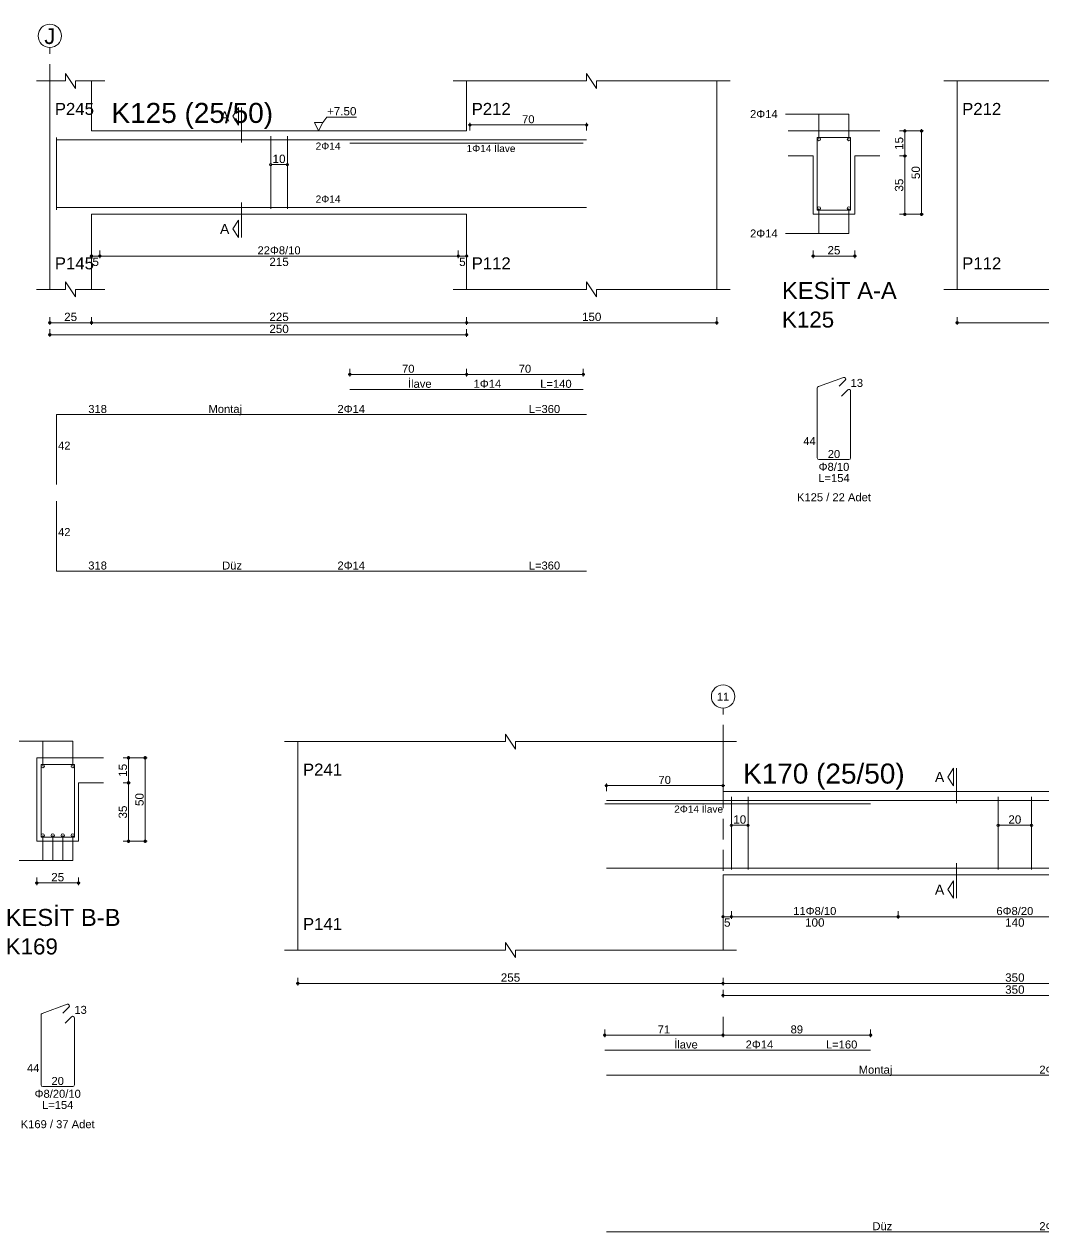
# Model space of a CAD drawing. Header units: millimetres. Extents: x 2232 to 85269, y -3593 to 5869.
# Drawn here: x 37209 to 38127, y -1437 to -350 of the extents above; entities that cross this region are included whole.
import ezdxf

# ---------------------------------------------------------------- set-up
doc = ezdxf.new("R2010")
doc.units = ezdxf.units.MM
doc.linetypes.add('DASHDOT2', pattern=[12.7, 6.35, -3.175, 0, -3.175])
doc.linetypes.add('DASHED4', pattern=[18.75, 12.5, -6.25])
doc.layers.add('aks', color=251, linetype='DASHDOT2', lineweight=35)
for name, color, linetype in [('Donatı Topl. Uzun. Yazısı', 7, 'Continuous'), ('Donatı Uz. Yazısı', 7, 'Continuous'), ('Donatı Yazısı', 7, 'Continuous'), ('Donatı Çizgisi', 7, 'Continuous'), ('Kiriş', 7, 'Continuous'), ('Standart', 7, 'Continuous'), ('Ölçülendirme', 7, 'Continuous')]:
    doc.layers.add(name, color=color, linetype=linetype)
doc.styles.add('arial_1_18', font='arial.ttf', dxfattribs={"height": 0.2})

# ---------------------------------------------------------------- blocks, each defined once
blk = doc.blocks.new('IDE1089Entity7401')
at = {"layer": 'aks', "color": 30, "linetype": 'DASHED4', "lineweight": 5}
blk.add_lwpolyline([(11420.72, 2016.8), (11420.72, 2151.8)], dxfattribs=at)
at = {"layer": 'aks', "color": 1, "linetype": 'Continuous', "lineweight": 5}
blk.add_circle((11420.72, 2158.8), 7, dxfattribs=at)
at = {"layer": 'Donatı Çizgisi', "color": 5, "linetype": 'Continuous', "lineweight": 5}
for points in [[(11424.72, 2054.4), (11424.72, 2097.8)], [(11424.72, 2096.4), (11742.72, 2096.4)], [(11553.22, 2055), (11553.22, 2098.6)], [(11563.22, 2055), (11563.22, 2098.6)], [(11600.72, 2094.4), (11740.72, 2094.4)], [(11881.06, 2054.3), (11881.06, 2097.9)], [(11881.06, 2097.9), (11901.06, 2097.9)], [(11901.06, 2054.3), (11901.06, 2097.9)], [(11424.72, 2055.8), (11742.72, 2055.8)], [(11881.06, 2054.3), (11901.06, 2054.3)], [(11881.73, 1948.54), (11896.74, 1954.01)], [(11894.16, 1948.69), (11897.81, 1952.33)], [(11600.72, 1946.8), (11740.72, 1946.8)], [(11881.06, 1905.72), (11881.06, 1947.59)], [(11895.54, 1942.78), (11899.32, 1946.56)], [(11901.06, 1905.72), (11901.06, 1945.84)], [(11424.72, 1889.7), (11424.72, 1931.7)], [(11424.72, 1931.7), (11742.72, 1931.7)], [(11882.08, 1904.7), (11900.04, 1904.7)], [(11424.72, 1837.85), (11424.72, 1879.85)], [(11424.72, 1837.85), (11742.72, 1837.85)]]:
    blk.add_lwpolyline(points, dxfattribs=at)
for centre in [(11882.06, 2096.9), (11900.06, 2096.9), (11882.06, 2055.3), (11900.06, 2055.3)]:
    blk.add_circle(centre, 1, dxfattribs=at)
for centre, start, end in [((11882.08, 1947.59), 110, 180), ((11897.08, 1953.05), 315, 110), ((11900.04, 1945.84), 0, 135), ((11882.08, 1905.72), 180, 270), ((11900.04, 1905.72), 270, 0)]:
    blk.add_arc(centre, 1.02, start, end, dxfattribs=at)
at = {"layer": 'Kiriş', "color": 1, "linetype": 'Continuous', "lineweight": 5}
for points in [[(11430.22, 2131.8), (11430.22, 2136.3)], [(11436.22, 2127.3), (11430.22, 2136.3)], [(11742.72, 2131.8), (11742.72, 2136.3)], [(11748.72, 2127.3), (11742.72, 2136.3)], [(11412.72, 2131.8), (11430.22, 2131.8)], [(11420.72, 2006.8), (11420.72, 2131.8)], [(11436.22, 2127.3), (11436.22, 2131.8)], [(11436.22, 2131.8), (11453.73, 2131.8)], [(11445.73, 2101.8), (11445.73, 2131.8)], [(11662.72, 2131.8), (11742.72, 2131.8)], [(11670.72, 2101.8), (11670.72, 2131.8)], [(11748.72, 2131.8), (11828.73, 2131.8)], [(11748.72, 2127.3), (11748.72, 2131.8)], [(11820.73, 2006.8), (11820.73, 2131.8)], [(11445.73, 2101.8), (11670.72, 2101.8)], [(11863.56, 2101.8), (11918.56, 2101.8)], [(11863.56, 2086.8), (11878.56, 2086.8)], [(11878.56, 2051.8), (11878.56, 2086.8)], [(11903.56, 2086.8), (11918.56, 2086.8)], [(11903.56, 2051.8), (11903.56, 2086.8)], [(11445.73, 2051.8), (11670.72, 2051.8)], [(11445.73, 2006.8), (11445.73, 2051.8)], [(11670.72, 2006.8), (11670.72, 2051.8)], [(11878.56, 2051.8), (11903.56, 2051.8)], [(11412.72, 2006.8), (11430.22, 2006.8)], [(11436.22, 2002.3), (11430.22, 2011.3)], [(11430.22, 2006.8), (11430.22, 2011.3)], [(11436.22, 2006.8), (11453.73, 2006.8)], [(11436.22, 2002.3), (11436.22, 2006.8)], [(11662.72, 2006.8), (11742.72, 2006.8)], [(11748.72, 2002.3), (11742.72, 2011.3)], [(11742.72, 2006.8), (11742.72, 2011.3)], [(11748.72, 2006.8), (11828.73, 2006.8)], [(11748.72, 2002.3), (11748.72, 2006.8)]]:
    blk.add_lwpolyline(points, dxfattribs=at)
at = {"layer": 'Ölçülendirme', "color": 1, "linetype": 'Continuous', "lineweight": 5}
for points in [[(11530.47, 2110.55), (11533.97, 2115.8)], [(11533.97, 2105.3), (11533.97, 2115.8)], [(11535.72, 2094.8), (11535.72, 2115.8)], [(11533.97, 2105.3), (11530.47, 2110.55)], [(11584.47, 2106.8), (11586.97, 2110.13)], [(11586.97, 2110.13), (11604.65, 2110.13)], [(11862.06, 2111.9), (11900.06, 2111.9)], [(11882.06, 2096.9), (11882.06, 2111.9)], [(11900.06, 2096.9), (11900.06, 2111.9)], [(11581.97, 2101.8), (11579.47, 2106.8)], [(11579.47, 2106.8), (11584.47, 2106.8)], [(11584.47, 2106.8), (11581.97, 2101.8)], [(11581.97, 2101.8), (11581.97, 2101.8)], [(11671.72, 2105.4), (11743.72, 2105.4)], [(11672.72, 2102.15), (11672.72, 2106.65)], [(11742.72, 2102.15), (11742.72, 2106.65)], [(11930.31, 2101.8), (11944.81, 2101.8)], [(11933.56, 2050.8), (11933.56, 2102.8)], [(11943.56, 2050.8), (11943.56, 2102.8)], [(11930.31, 2086.8), (11934.81, 2086.8)], [(11553.22, 2081.6), (11563.22, 2081.6)], [(11535.72, 2037.8), (11535.72, 2058.8)], [(11882.06, 2040.3), (11882.06, 2055.3)], [(11900.06, 2040.3), (11900.06, 2055.3)], [(11930.31, 2051.8), (11944.81, 2051.8)], [(11530.47, 2043.05), (11533.97, 2048.3)], [(11533.97, 2037.8), (11530.47, 2043.05)], [(11533.97, 2037.8), (11533.97, 2048.3)], [(11862.06, 2040.3), (11900.06, 2040.3)], [(11445.72, 2025.55), (11445.72, 2030.05)], [(11450.72, 2025.55), (11450.72, 2030.05)], [(11665.72, 2025.55), (11665.72, 2030.05)], [(11670.72, 2025.55), (11670.72, 2030.05)], [(11878.56, 2025.55), (11878.56, 2030.05)], [(11903.56, 2025.55), (11903.56, 2030.05)], [(11444.72, 2026.8), (11671.72, 2026.8)], [(11877.56, 2026.8), (11904.56, 2026.8)], [(11419.72, 1986.8), (11821.72, 1986.8)], [(11420.72, 1985.55), (11420.72, 1990.05)], [(11445.72, 1985.55), (11445.72, 1990.05)], [(11670.72, 1985.55), (11670.72, 1990.05)], [(11820.72, 1985.55), (11820.72, 1990.05)], [(11419.72, 1979.6), (11671.72, 1979.6)], [(11420.72, 1978.35), (11420.72, 1982.85)], [(11670.72, 1978.35), (11670.72, 1982.85)], [(11599.72, 1955.8), (11671.72, 1955.8)], [(11600.72, 1954.55), (11600.72, 1959.05)], [(11669.72, 1955.8), (11741.72, 1955.8)], [(11670.72, 1954.55), (11670.72, 1959.05)], [(11670.72, 1954.55), (11670.72, 1959.05)], [(11740.72, 1954.55), (11740.72, 1959.05)]]:
    blk.add_lwpolyline(points, dxfattribs=at)
for centre in [(11672.72, 2105.4), (11742.72, 2105.4), (11933.56, 2101.8), (11943.56, 2101.8), (11933.56, 2086.8), (11553.22, 2081.6), (11563.22, 2081.6), (11933.56, 2051.8), (11943.56, 2051.8), (11445.72, 2026.8), (11450.72, 2026.8), (11450.72, 2026.8), (11665.72, 2026.8), (11665.72, 2026.8), (11670.72, 2026.8), (11878.56, 2026.8), (11903.56, 2026.8), (11420.72, 1986.8), (11445.72, 1986.8), (11445.72, 1986.8), (11670.72, 1986.8), (11670.72, 1986.8), (11820.72, 1986.8), (11420.72, 1979.6), (11670.72, 1979.6), (11600.72, 1955.8), (11670.72, 1955.8), (11670.72, 1955.8), (11740.72, 1955.8)]:
    blk.add_circle(centre, 0.75, dxfattribs=at)
at = {"layer": 'aks', "color": 1, "linetype": 'Continuous', "lineweight": 5, "style": 'arial_1_18'}
blk.add_text('J', height=9.45, dxfattribs=at).set_placement((11417.42, 2153.92))
at = {"layer": 'Donatı Topl. Uzun. Yazısı', "color": 1, "linetype": 'Continuous', "lineweight": 5, "style": 'arial_1_18'}
for s, p in [('L=140', (11714.89, 1947.76)), ('L=360', (11707.99, 1932.66)), ('L=154', (11881.64, 1891.26)), ('L=360', (11707.99, 1838.81))]:
    blk.add_text(s, height=4.8, dxfattribs=at).set_placement(p)
at = {"layer": 'Donatı Uz. Yazısı', "color": 1, "linetype": 'Continuous', "lineweight": 5, "style": 'arial_1_18'}
for s, p in [('13', (11901.06, 1948.3)), ('318', (11443.8, 1932.66)), ('42', (11425.68, 1910.7)), ('44', (11872.64, 1913.42)), ('20', (11887.33, 1905.66)), ('42', (11425.68, 1858.85)), ('318', (11443.8, 1838.81))]:
    blk.add_text(s, height=4.8, dxfattribs=at).set_placement(p)
at = {"layer": 'Donatı Yazısı', "color": 5, "linetype": 'Continuous', "lineweight": 5, "style": 'arial_1_18'}
for s, height, p in [('2Φ14', 4.8, (11840.73, 2109.5)), ('1Φ14 İlave', 4.32, (11670.72, 2089.12)), ('2Φ14', 4.8, (11840.73, 2037.9)), ('1Φ14', 4.8, (11674.92, 1947.76)), ('2Φ14', 4.8, (11593.26, 1932.66)), ('Φ8/10', 4.8, (11881.86, 1897.98)), ('K125 / 22 Adet', 4.8, (11868.88, 1879.74)), ('2Φ14', 4.8, (11593.26, 1838.81))]:
    blk.add_text(s, height=height, dxfattribs=at).set_placement(p)
for p in [(11580.18, 2090.52), (11580.18, 2058.76)]:
    blk.add_text('2Φ14', height=4.32, rotation=360, dxfattribs=at).set_placement(p)
at = {"layer": 'Donatı Yazısı', "color": 1, "linetype": 'Continuous', "lineweight": 5, "style": 'arial_1_18'}
for s, p in [('İlave', (11635.56, 1947.76)), ('Montaj', (11515.9, 1932.66)), ('Düz', (11524.1, 1838.81))]:
    blk.add_text(s, height=4.8, dxfattribs=at).set_placement(p)
at = {"layer": 'Kiriş', "color": 1, "linetype": 'Continuous', "lineweight": 5, "style": 'arial_1_18'}
for s, height, p in [('P245', 7.2, (11423.72, 2111.4)), ('K125 (25/50)', 12, (11457.72, 2106.6)), ('P212', 7.2, (11673.72, 2111.4)), ('P145', 7.2, (11423.72, 2018.8)), ('P112', 7.2, (11673.72, 2018.8)), ('KESİT A-A', 10.2, (11859.86, 2001)), ('K125', 9.6, (11859.86, 1983.92))]:
    blk.add_text(s, height=height, dxfattribs=at).set_placement(p)
at = {"layer": 'Ölçülendirme', "color": 1, "linetype": 'Continuous', "lineweight": 5, "style": 'arial_1_18'}
for s, height, p in [('+7.50', 5, (11586.97, 2111.13)), ('A', 5.95, (11522.83, 2107.57)), ('70', 4.8, (11704, 2106.4)), ('A', 5.95, (11522.83, 2040.07)), ('25', 5, (11887.17, 2027.76)), ('5', 5, (11446.28, 2020.8)), ('215', 5, (11552.4, 2020.8)), ('5', 5, (11666.28, 2020.8)), ('25', 5, (11429.34, 1987.8)), ('225', 5, (11552.4, 1987.8)), ('150', 5, (11739.9, 1987.8)), ('250', 5, (11552.4, 1980.6))]:
    blk.add_text(s, height=height, dxfattribs=at).set_placement(p)
for s, rotation, p in [('15', 90, (11932.6, 2090.42)), ('10', 360, (11554.34, 2082.56)), ('50', 90, (11942.6, 2072.92)), ('35', 90, (11932.6, 2065.42))]:
    blk.add_text(s, height=5, rotation=rotation, dxfattribs=at).set_placement(p)
at = {"layer": 'Ölçülendirme', "color": 5, "linetype": 'Continuous', "lineweight": 5, "style": 'arial_1_18'}
for s, p in [('22Φ8/10', (11545.3, 2027.8)), ('70', (11632, 1956.8)), ('70', (11702, 1956.8))]:
    blk.add_text(s, height=4.8, dxfattribs=at).set_placement(p)
blk = doc.blocks.new('IDE1089Entity7402')
at = {"layer": 'Kiriş', "color": 1, "linetype": 'Continuous', "lineweight": 5}
for points in [[(11956.93, 2131.8), (12036.93, 2131.8)], [(11964.93, 2006.8), (11964.93, 2131.8)], [(11956.93, 2006.8), (12036.93, 2006.8)]]:
    blk.add_lwpolyline(points, dxfattribs=at)
at = {"layer": 'Ölçülendirme', "color": 1, "linetype": 'Continuous', "lineweight": 5}
for points in [[(11963.93, 1986.8), (12535.93, 1986.8)], [(11964.93, 1985.55), (11964.93, 1990.05)]]:
    blk.add_lwpolyline(points, dxfattribs=at)
blk.add_circle((11964.93, 1986.8), 0.75, dxfattribs=at)
at = {"layer": 'Kiriş', "color": 1, "linetype": 'Continuous', "lineweight": 5, "style": 'arial_1_18'}
for s, p in [('P212', (11967.93, 2111.4)), ('P112', (11967.93, 2018.8))]:
    blk.add_text(s, height=7.2, dxfattribs=at).set_placement(p)
blk = doc.blocks.new('IDE1089Entity7432')
at = {"layer": 'Donatı Çizgisi', "color": 5, "linetype": 'Continuous', "lineweight": 5}
for points in [[(11967.66, 1701.25), (11967.66, 1744.85)], [(11967.66, 1744.85), (11987.66, 1744.85)], [(11987.66, 1701.25), (11987.66, 1744.85)], [(11967.66, 1701.25), (11987.66, 1701.25)], [(11968.33, 1595.49), (11983.33, 1600.96)], [(11967.66, 1552.67), (11967.66, 1594.54)], [(11980.76, 1595.64), (11984.4, 1599.28)], [(11982.14, 1589.73), (11985.92, 1593.51)], [(11987.66, 1552.67), (11987.66, 1592.79)], [(11968.68, 1551.65), (11986.64, 1551.65)]]:
    blk.add_lwpolyline(points, dxfattribs=at)
for centre in [(11968.66, 1743.85), (11986.66, 1743.85), (11968.66, 1702.25), (11974.66, 1702.25), (11980.66, 1702.25), (11986.66, 1702.25)]:
    blk.add_circle(centre, 1, dxfattribs=at)
for centre, start, end in [((11983.68, 1600), 315, 110), ((11968.68, 1594.54), 110, 180), ((11986.64, 1592.79), 0, 135), ((11968.68, 1552.67), 180, 270), ((11986.64, 1552.67), 270, 0)]:
    blk.add_arc(centre, 1.02, start, end, dxfattribs=at)
at = {"layer": 'Kiriş', "color": 1, "linetype": 'Continuous', "lineweight": 5}
for points in [[(11965.16, 1748.75), (12005.16, 1748.75)], [(11965.16, 1698.75), (11965.16, 1748.75)], [(11990.16, 1733.75), (12005.16, 1733.75)], [(11990.16, 1698.75), (11990.16, 1733.75)], [(11965.16, 1698.75), (11990.16, 1698.75)]]:
    blk.add_lwpolyline(points, dxfattribs=at)
at = {"layer": 'Ölçülendirme', "color": 1, "linetype": 'Continuous', "lineweight": 5}
for points in [[(11948.66, 1758.85), (11986.66, 1758.85)], [(11968.66, 1743.85), (11968.66, 1758.85)], [(11986.66, 1743.85), (11986.66, 1758.85)], [(12016.91, 1748.75), (12031.41, 1748.75)], [(12020.16, 1697.75), (12020.16, 1749.75)], [(12030.16, 1697.75), (12030.16, 1749.75)], [(12016.91, 1733.75), (12021.41, 1733.75)], [(11968.66, 1687.25), (11968.66, 1702.25)], [(11974.66, 1687.25), (11974.66, 1702.25)], [(11980.66, 1687.25), (11980.66, 1702.25)], [(11986.66, 1687.25), (11986.66, 1702.25)], [(12016.91, 1698.75), (12031.41, 1698.75)], [(11948.66, 1687.25), (11986.66, 1687.25)], [(11964.16, 1673.75), (11991.16, 1673.75)], [(11965.16, 1672.5), (11965.16, 1677)], [(11990.16, 1672.5), (11990.16, 1677)]]:
    blk.add_lwpolyline(points, dxfattribs=at)
for centre in [(12020.16, 1748.75), (12030.16, 1748.75), (12020.16, 1733.75), (12020.16, 1698.75), (12030.16, 1698.75), (11965.16, 1673.75), (11990.16, 1673.75)]:
    blk.add_circle(centre, 0.75, dxfattribs=at)
at = {"layer": 'Donatı Topl. Uzun. Yazısı', "color": 1, "linetype": 'Continuous', "lineweight": 5, "style": 'arial_1_18'}
blk.add_text('L=154', height=4.8, dxfattribs=at).set_placement((11968.24, 1538.21))
at = {"layer": 'Donatı Uz. Yazısı', "color": 1, "linetype": 'Continuous', "lineweight": 5, "style": 'arial_1_18'}
for s, p in [('13', (11987.66, 1595.25)), ('44', (11959.24, 1560.37)), ('20', (11973.93, 1552.61))]:
    blk.add_text(s, height=4.8, dxfattribs=at).set_placement(p)
at = {"layer": 'Donatı Yazısı', "color": 5, "linetype": 'Continuous', "lineweight": 5, "style": 'arial_1_18'}
for s, p in [('Φ8/20/10', (11963.8, 1544.93)), ('K169 / 37 Adet', (11955.47, 1526.69))]:
    blk.add_text(s, height=4.8, dxfattribs=at).set_placement(p)
at = {"layer": 'Kiriş', "color": 1, "linetype": 'Continuous', "lineweight": 5, "style": 'arial_1_18'}
for s, height, p in [('KESİT B-B', 10.2, (11946.46, 1647.95)), ('K169', 9.6, (11946.46, 1630.87))]:
    blk.add_text(s, height=height, dxfattribs=at).set_placement(p)
at = {"layer": 'Ölçülendirme', "color": 1, "linetype": 'Continuous', "lineweight": 5, "style": 'arial_1_18'}
for s, p in [('15', (12019.2, 1737.37)), ('50', (12029.2, 1719.87)), ('35', (12019.2, 1712.37))]:
    blk.add_text(s, height=5, rotation=90, dxfattribs=at).set_placement(p)
blk.add_text('25', height=5, dxfattribs=at).set_placement((11973.77, 1674.71))
blk = doc.blocks.new('IDE1089Entity7433')
at = {"layer": 'aks', "color": 30, "linetype": 'DASHED4', "lineweight": 5}
for points in [[(12553.94, 1648.65), (12553.94, 1783.65)], [(12553.94, 1587.65), (12553.94, 1598.65)]]:
    blk.add_lwpolyline(points, dxfattribs=at)
at = {"layer": 'aks', "color": 1, "linetype": 'Continuous', "lineweight": 5}
blk.add_circle((12553.94, 1790.65), 7, dxfattribs=at)
at = {"layer": 'Donatı Çizgisi', "color": 5, "linetype": 'Continuous', "lineweight": 5}
for points in [[(12482.94, 1726.25), (12642.44, 1726.25)], [(12483.94, 1728.25), (12973.94, 1728.25)], [(12558.94, 1686.85), (12558.94, 1730.45)], [(12568.94, 1686.85), (12568.94, 1730.45)], [(12718.94, 1686.85), (12718.94, 1730.45)], [(12738.94, 1686.85), (12738.94, 1730.45)], [(12483.94, 1687.65), (12973.94, 1687.65)], [(12482.94, 1578.65), (12642.44, 1578.65)], [(12483.94, 1563.55), (12973.94, 1563.55)], [(12483.94, 1469.7), (12973.94, 1469.7)]]:
    blk.add_lwpolyline(points, dxfattribs=at)
at = {"layer": 'Kiriş', "color": 1, "linetype": 'Continuous', "lineweight": 5}
for points in [[(12423.44, 1763.65), (12423.44, 1768.15)], [(12429.44, 1759.15), (12423.44, 1768.15)], [(12290.94, 1763.65), (12423.44, 1763.65)], [(12298.94, 1638.65), (12298.94, 1763.65)], [(12429.44, 1759.15), (12429.44, 1763.65)], [(12429.44, 1763.65), (12561.94, 1763.65)], [(12553.94, 1733.65), (12553.94, 1763.65)], [(12553.94, 1733.65), (12903.94, 1733.65)], [(12553.94, 1683.65), (12903.94, 1683.65)], [(12553.94, 1638.65), (12553.94, 1683.65)], [(12290.94, 1638.65), (12423.44, 1638.65)], [(12429.44, 1634.15), (12423.44, 1643.15)], [(12423.44, 1638.65), (12423.44, 1643.15)], [(12429.44, 1638.65), (12561.94, 1638.65)], [(12429.44, 1634.15), (12429.44, 1638.65)]]:
    blk.add_lwpolyline(points, dxfattribs=at)
at = {"layer": 'Ölçülendirme', "color": 1, "linetype": 'Continuous', "lineweight": 5}
for points in [[(12688.69, 1742.4), (12692.19, 1747.65)], [(12692.19, 1737.15), (12692.19, 1747.65)], [(12693.94, 1726.65), (12693.94, 1747.65)], [(12483.94, 1734), (12483.94, 1738.5)], [(12553.94, 1734), (12553.94, 1738.5)], [(12692.19, 1737.15), (12688.69, 1742.4)], [(12482.94, 1737.25), (12554.94, 1737.25)], [(12558.94, 1713.45), (12568.94, 1713.45)], [(12718.94, 1713.45), (12738.94, 1713.45)], [(12693.94, 1669.65), (12693.94, 1690.65)], [(12688.69, 1674.9), (12692.19, 1680.15)], [(12692.19, 1669.65), (12692.19, 1680.15)], [(12692.19, 1669.65), (12688.69, 1674.9)], [(12552.94, 1658.65), (12904.94, 1658.65)], [(12553.94, 1657.4), (12553.94, 1661.9)], [(12558.94, 1657.4), (12558.94, 1661.9)], [(12658.94, 1657.4), (12658.94, 1661.9)], [(12297.94, 1618.65), (13054.94, 1618.65)], [(12298.94, 1617.4), (12298.94, 1621.9)], [(12553.94, 1617.4), (12553.94, 1621.9)], [(12552.94, 1611.45), (12904.94, 1611.45)], [(12553.94, 1610.2), (12553.94, 1614.7)], [(12481.94, 1587.65), (12554.94, 1587.65)], [(12482.94, 1586.4), (12482.94, 1590.9)], [(12552.94, 1587.65), (12643.44, 1587.65)], [(12553.94, 1586.4), (12553.94, 1590.9)], [(12553.94, 1586.4), (12553.94, 1590.9)], [(12642.44, 1586.4), (12642.44, 1590.9)]]:
    blk.add_lwpolyline(points, dxfattribs=at)
for centre in [(12483.94, 1737.25), (12553.94, 1737.25), (12558.94, 1713.45), (12568.94, 1713.45), (12718.94, 1713.45), (12738.94, 1713.45), (12553.94, 1658.65), (12558.94, 1658.65), (12558.94, 1658.65), (12658.94, 1658.65), (12658.94, 1658.65), (12298.94, 1618.65), (12553.94, 1618.65), (12553.94, 1618.65), (12553.94, 1611.45), (12482.94, 1587.65), (12553.94, 1587.65), (12553.94, 1587.65), (12642.44, 1587.65)]:
    blk.add_circle(centre, 0.75, dxfattribs=at)
at = {"layer": 'aks', "color": 1, "linetype": 'Continuous', "lineweight": 5, "style": 'arial_1_18'}
blk.add_text('11', height=4.725, dxfattribs=at).set_placement((12550.27, 1788.21))
at = {"layer": 'Donatı Topl. Uzun. Yazısı', "color": 1, "linetype": 'Continuous', "lineweight": 5, "style": 'arial_1_18'}
blk.add_text('L=160', height=4.8, dxfattribs=at).set_placement((12615.64, 1579.61))
at = {"layer": 'Donatı Yazısı', "color": 5, "linetype": 'Continuous', "lineweight": 5, "style": 'arial_1_18'}
for s, height, p in [('2Φ14 İlave', 4.32, (12524.63, 1720.97)), ('2Φ14', 4.8, (12567.48, 1579.61)), ('2Φ14', 4.8, (12743.64, 1564.51)), ('2Φ14', 4.8, (12743.64, 1470.66))]:
    blk.add_text(s, height=height, dxfattribs=at).set_placement(p)
at = {"layer": 'Donatı Yazısı', "color": 1, "linetype": 'Continuous', "lineweight": 5, "style": 'arial_1_18'}
for s, p in [('İlave', (12524.6, 1579.61)), ('Montaj', (12635.32, 1564.51)), ('Düz', (12643.52, 1470.66))]:
    blk.add_text(s, height=4.8, dxfattribs=at).set_placement(p)
at = {"layer": 'Kiriş', "color": 1, "linetype": 'Continuous', "lineweight": 5, "style": 'arial_1_18'}
for s, height, p in [('P241', 7.2, (12301.94, 1743.25)), ('K170 (25/50)', 12, (12565.94, 1738.45)), ('P141', 7.2, (12301.94, 1650.65))]:
    blk.add_text(s, height=height, dxfattribs=at).set_placement(p)
at = {"layer": 'Ölçülendirme', "color": 1, "linetype": 'Continuous', "lineweight": 5, "style": 'arial_1_18'}
for s, height, p in [('A', 5.95, (12681.05, 1739.42)), ('70', 4.8, (12515.21, 1738.25)), ('A', 5.95, (12681.05, 1671.92)), ('5', 5, (12554.5, 1652.65)), ('100', 5, (12603.12, 1652.65)), ('140', 5, (12723.12, 1652.65)), ('255', 5, (12420.62, 1619.65)), ('350', 5, (12723.12, 1619.65)), ('350', 5, (12723.12, 1612.45))]:
    blk.add_text(s, height=height, dxfattribs=at).set_placement(p)
for s, p in [('10', (12560.06, 1714.41)), ('20', (12725.06, 1714.41))]:
    blk.add_text(s, height=5, rotation=360, dxfattribs=at).set_placement(p)
at = {"layer": 'Ölçülendirme', "color": 5, "linetype": 'Continuous', "lineweight": 5, "style": 'arial_1_18'}
for s, p in [('11Φ8/10', (12596.02, 1659.65)), ('6Φ8/20', (12717.88, 1659.65)), ('71', (12514.71, 1588.65)), ('89', (12594.46, 1588.65))]:
    blk.add_text(s, height=4.8, dxfattribs=at).set_placement(p)

msp = doc.modelspace()

# ---------------------------------------------------------------- block references
at = {"layer": 'Standart', "xscale": 1.5, "yscale": 1.5, "zscale": 1.5}
for name, p in [('IDE1089Entity7401', (20101.3, -3599.1)), ('IDE1089Entity7402', (20101.3, -3599.1)), ('IDE1089Entity7432', (19273, -3633.4)), ('IDE1089Entity7433', (19007.2, -3641.1))]:
    msp.add_blockref(name, p, dxfattribs=at)

doc.saveas('drawing.dxf')
